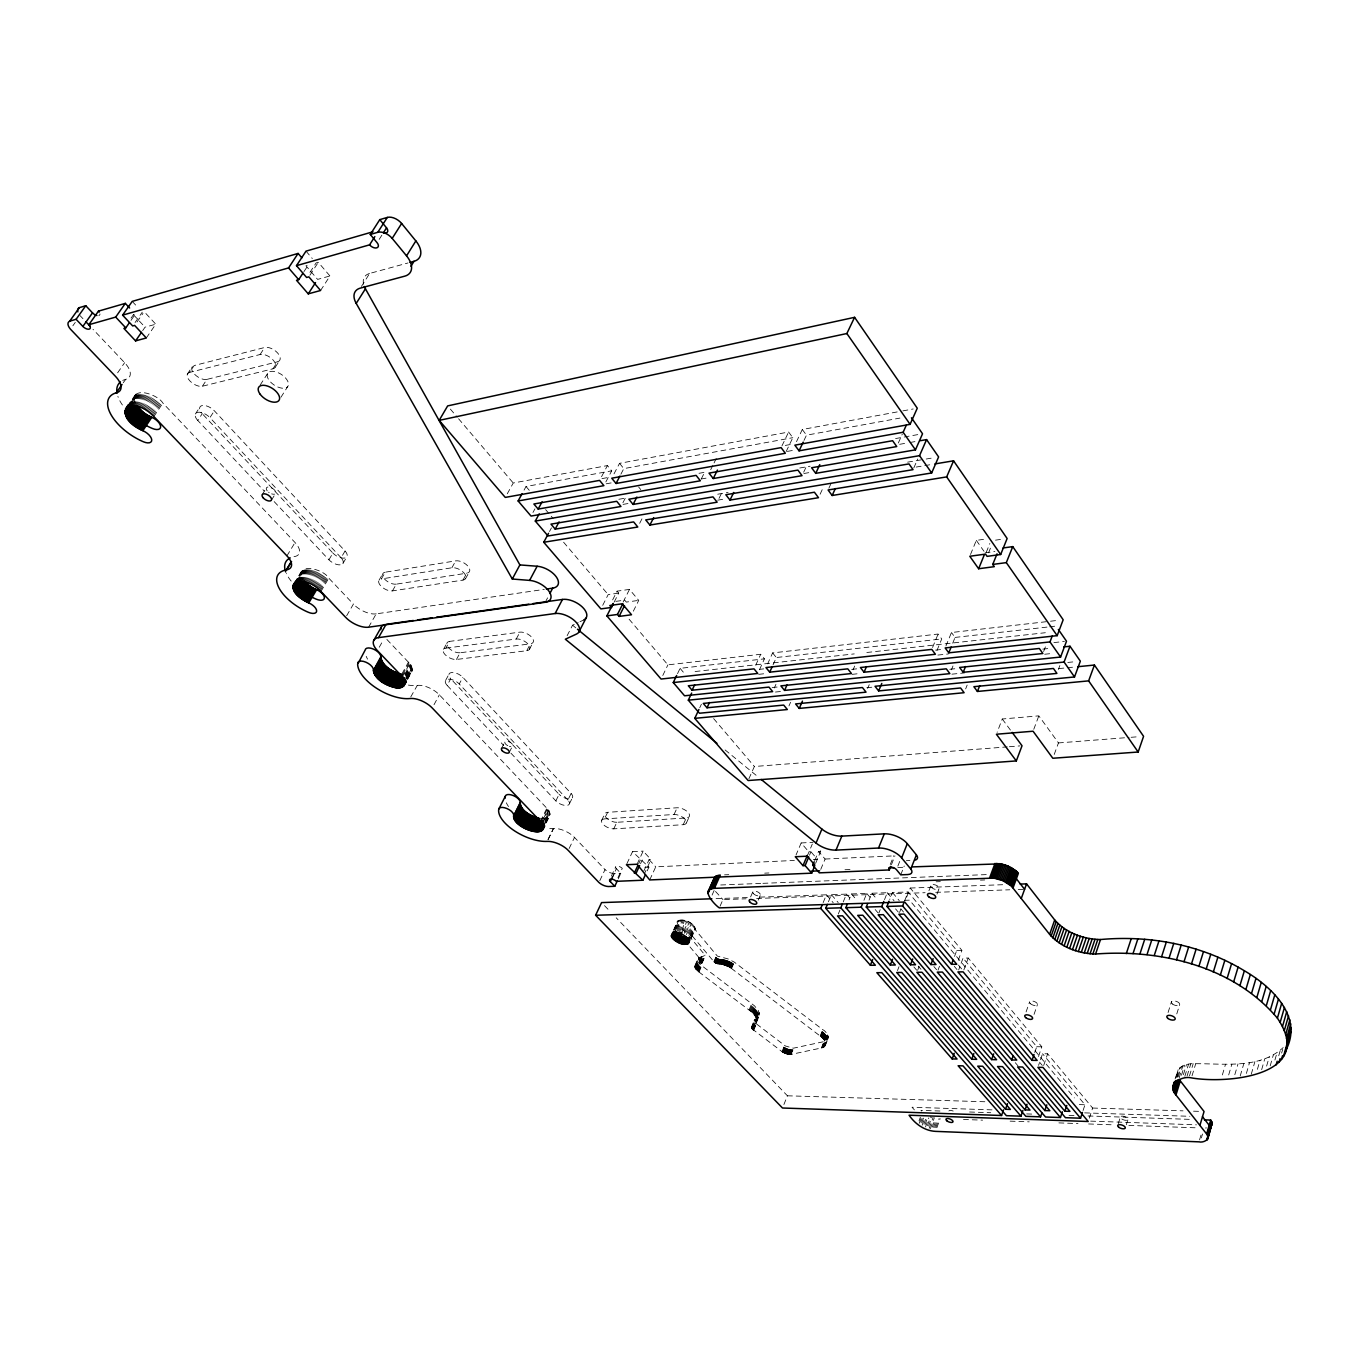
<?xml version="1.0" encoding="UTF-8"?>
<svg xmlns="http://www.w3.org/2000/svg" width="1359" height="1359" viewBox="0 0 1359 1359"><rect width="100%" height="100%" fill="white"/><g stroke="black" fill="none" stroke-linecap="round" stroke-linejoin="round"><path stroke-width="0.75" stroke-dasharray="5 3.75" d="M408.38 685.089A34.722 16.682 28.7 0 0 417.06 685.429L417.298 685.395A17.106 8.154 28.1 0 1 439.365 694.823L546.862 808.265C551.448 811.357 550.871 819.426 544.296 818.798M406.086 674.608C413.832 675.185 413.442 665.57 408.413 662.173L386.245 638.781M688.758 935.671L705.032 955.122C702.195 957.619 691.969 958.791 701.771 965.688L754.483 1005.83L758.271 1010.4L759.511 1014.561L758.407 1017.449L754.126 1020.286L754.636 1022.529L785.366 1045.971L793.333 1048.197L823.945 1041.623C831.419 1040.535 827.325 1031.77 822.739 1029.646L734.302 962.121L728.169 958.944L717.382 956.107L695.112 929.556C694.517 922.608 683.033 917.597 677.241 921.402M1177.675 1076.43C1174.516 1066.254 1188.208 1062.993 1195.716 1063.706C1224.493 1063.553 1259.844 1069.057 1283.185 1047.585M135.187 402.842C129.937 385.005 157.729 394.195 162.876 403.062L295.022 542.513A18.347 9.003 30.9 0 1 294.58 556.561L294.325 556.595A36.081 17.616 30.2 0 0 292.865 556.935M677.02 921.912L678.056 925.173L687.399 934.058M689.998 946.934L702.246 961.492C699.375 963.973 689.2 965.145 698.985 972.025L751.833 1012.149L755.621 1016.719L756.878 1020.864L755.774 1023.735L751.561 1026.47L752.02 1028.814L782.818 1052.24L790.785 1054.465L821.414 1047.976C828.888 1046.906 824.76 1038.157 820.173 1036.034L731.55 968.525L725.4 965.366L714.613 962.512L692.275 935.994L691.51 937.014M1274.929 1060.037L1277.001 1052.732M1278.751 1055.756L1280.297 1050.269M1281.622 1053.072L1282.675 1049.42M1266.622 1066.068L1269.238 1056.996M1270.189 1065.898L1273.315 1054.992M1257.398 1069.346L1260.014 1060.309M1261.662 1069.635L1264.787 1058.78M1251.265 1074.222L1254.918 1061.583M1240.206 1075.988L1243.893 1063.401M1246.39 1073.423L1249.533 1062.619M1234.821 1074.697L1237.998 1063.927M1228.689 1074.935L1231.866 1064.199M1199.555 1139.878L1201.322 1133.967M1201.356 1137.925L1202.545 1133.984M1222.37 1074.935L1225.546 1064.216M1189.482 1075.852L1193.185 1063.723M1192.013 1075.835L1195.716 1063.706M1181.464 1075.258L1184.555 1065.167M1183.383 1074.697L1186.475 1064.607M1184.844 1076.294L1188.547 1064.182M1187.086 1076.005L1190.79 1063.876M1175.11 1078.944L1178.168 1069.72M1175.909 1077.568L1177.149 1073.559M1176.52 1076.634L1179 1068.599M1176.962 1077.636L1180.054 1067.579M1178.253 1076.719L1181.345 1066.662M1179.136 1077.942L1182.857 1065.847M1176.775 1013.899L1179.748 1004.352M1168.077 1012.523L1171.492 1001.685M1126.322 1124.725L1127.936 1119.629A4.009 1.733 18.8 0 0 1123.027 1116.181A4.009 1.733 18.8 0 0 1121.617 1118.899A4.009 1.733 18.8 0 0 1127.936 1119.629M1118.287 1123.638L1120.445 1116.843M1089.323 1118.134L1092.619 1108.044L1047.653 1053.803L1042.557 1053.735L1038.565 1065.371M1083.072 1110.524L1084.975 1104.765L1042.557 1053.735M1043.678 1065.473L1047.653 1053.803M1038.48 1056.521L1041.826 1046.787L968.254 958.027L963.055 958.112L958.656 969.952M1034.709 1052.545L1036.73 1046.719L963.055 958.112M1034.029 1014.392L1037.478 1004.488M1026.079 1011.928L1029.544 1002.042M936.861 1127.732L940.156 1118.644M929.182 1128.276L933.14 1117.387M930.405 1128.616L934.363 1117.727M932.274 1127.104L934.924 1119.833M933.48 1127.341L936.113 1120.088M934.652 1127.528L937.285 1120.275M935.773 1127.664L939.069 1118.576M922.132 1125.235L924.783 1117.981M923.882 1124.029L925.887 1118.576M925.02 1124.589L927.687 1117.336M925.53 1126.934L928.843 1117.862M927.399 1125.609L930.711 1116.537M928.605 1126.05L931.917 1116.979M919.024 1120.818L920.366 1117.2M1054.227 754.432L1058.457 742.931L1038.837 715.853L1002.263 718.996L997.132 732.331M919.194 1123.315L921.198 1117.862M920.773 1122.16L922.115 1118.525M921.759 1122.806L923.746 1117.37M963.854 969.901L968.254 958.027M954.511 956.413L956.736 950.485L908.101 891.98L892.455 892.523L889.703 899.488M958.248 960.303L961.934 950.4L910.224 888.039L905.417 900.287M1033.774 729.307L1038.837 715.853M1058.389 669.46L1059.867 665.536M938.016 970.156L939.494 966.232M1043.627 651.539L1045.869 645.627M917.631 970.36L919.109 966.47M937.014 894.103L939.052 888.786A4.366 2.157 21.2 0 0 933.854 884.59A4.366 2.157 21.2 0 0 932.155 887.937A4.366 2.157 21.2 0 0 939.052 888.786M897.501 970.564L898.995 966.691M928.927 890.74L930.983 885.439M899.539 912.484L900.898 909.018M904.686 900.711L908.101 891.98M900.745 874.839L904.245 866.006M823.333 1038.922L825.881 1032.517M823.605 1039.227L826.153 1032.84M823.877 1039.55L826.425 1033.163M824.115 1039.873L826.663 1033.486M824.335 1040.196L826.884 1033.808M821.414 1047.976L823.945 1041.623M824.556 1040.518L827.104 1034.131M821.77 1047.891L824.301 1041.538M824.743 1040.824L827.291 1034.437M822.127 1047.789L827.478 1034.76M822.773 1047.585L827.631 1035.065M965.654 688.894L967.166 685.072M823.078 1047.449L827.784 1035.371M823.367 1047.33L827.903 1035.677M823.639 1047.177L828.107 1036.254M824.132 1046.872L828.226 1036.832M824.573 1046.515L828.277 1037.393M825.236 1045.717L828.226 1038.174M878.831 913.078L880.207 909.63M884.505 899.658L887.274 892.71L871.832 893.237L869.047 900.151M897.857 866.108L900.66 859.041M820.173 1036.034L822.739 1029.646M820.581 1036.339L823.129 1029.952M820.972 1036.662L823.52 1030.275M821.346 1036.985L823.911 1030.598M890.247 864.545L893.78 855.711M821.719 1037.308L824.267 1030.903M822.076 1037.63L824.624 1031.226M822.399 1037.953L824.964 1031.549M891.436 864.647L894.952 855.83M822.722 1038.276L825.287 1031.872M823.044 1038.599L825.592 1032.194M863.933 900.321L866.719 893.424L851.464 893.95L849.069 899.828M783.905 1104.527L787.422 1095.796L616.205 917.801M951.436 669.8L952.982 665.978M786.08 1053.769L788.628 1047.517M786.368 1053.871L788.916 1047.602M786.657 1053.955L789.205 1047.704M786.946 1054.04L789.494 1047.772M787.235 1054.125L789.783 1047.857M787.507 1054.193L790.055 1047.925M787.795 1054.244L790.343 1047.993M788.067 1054.312L790.615 1048.044M788.611 1054.397L790.887 1048.095M788.883 1054.431L791.431 1048.163M789.137 1054.465L791.685 1048.197M789.392 1054.482L791.94 1048.214M789.647 1054.499L792.433 1048.231M790.123 1054.499L792.671 1048.231M790.343 1054.499L792.892 1048.231M790.564 1054.482L793.333 1048.197M790.989 1054.431L793.724 1048.129M945.932 646.001L951.453 632.513L1048.435 621.454M782.104 1051.764L784.449 1045.343M838.316 913.978L839.913 910.088M843.226 901.951L846.419 894.12L831.368 894.647L828.158 902.444M782.342 1051.917L784.89 1045.666M782.58 1052.087L785.128 1045.818M986.243 552.349L989.845 543.481M782.818 1052.24L785.366 1045.971M783.073 1052.393L785.621 1046.124M783.328 1052.529L785.876 1046.277M783.582 1052.681L786.131 1046.413M783.837 1052.817L786.402 1046.566M784.109 1052.953L786.674 1046.702M784.381 1053.089L786.946 1046.821M784.67 1053.208L787.218 1046.957M988.537 552.824L991.424 545.74M784.941 1053.344L787.49 1047.076M785.23 1053.463L787.778 1047.194M785.519 1053.565L788.067 1047.313M785.791 1053.667L788.339 1047.415M952.71 643.198L955.054 637.422L951.453 632.513M936.997 650.434L941.719 638.934L938.101 634.041L772.625 652.915L767.631 663.888M970.513 554.489L976.34 540.372L986.141 538.996M932.563 647.479L938.101 634.041M823.163 902.597L826.374 894.817L756.385 897.246M754.891 1015.598L757.541 1009.278M755.281 1016.158L757.931 1009.839M751.374 1027.319L754.551 1019.811M755.621 1016.719L758.271 1010.4M751.493 1027.88L754.924 1019.573M755.927 1017.279L758.56 1010.96M751.629 1028.185L755.23 1019.454M751.799 1028.491L755.808 1019.182M756.182 1017.823L758.832 1011.504M752.02 1028.814L755.91 1019.148M756.402 1018.35L759.035 1012.047M759.222 1012.574L752.274 1029.12L759.358 1013.084M752.733 1029.612L759.443 1013.593M752.903 1029.765L759.494 1014.086M753.09 1029.935L759.511 1014.561M753.464 1030.241L755.893 1023.82M756.063 1023.378L759.392 1015.462M753.667 1030.394L756.284 1024.125M820.751 869.403L825.083 859.041L818.56 851.413L814.211 861.776M749.828 1010.433L752.495 1004.114M750.525 1011.011L753.192 1004.675M751.187 1011.572L753.854 1005.252M751.833 1012.149L754.483 1005.83M752.427 1012.727L755.077 1006.407M752.988 1013.304L755.638 1006.985M815.604 863.407L820.683 851.295L818.135 848.305M753.532 1013.882L756.182 1007.563M754.024 1014.46L756.674 1008.14M754.483 1015.02L757.133 1008.701M807.178 856.187L812.308 844.058M809.488 855.219L810.932 851.77L808.826 851.872L801.164 842.954L796.017 855.032M749.098 1009.873L751.765 1003.554M867.637 688.418L869.233 684.698M728.985 966.945L731.737 960.541M729.324 967.132L732.076 960.728M758.186 900.168L760.344 895.139M729.664 967.319L732.416 960.915M729.987 967.523L732.739 961.102M730.31 967.71L733.062 961.306M730.632 967.914L733.384 961.492M730.938 968.118L733.707 961.696M731.244 968.321L734.013 961.9M731.55 968.525L734.302 962.121M722.122 964.414L724.891 958.01M722.478 964.482L725.247 958.078M722.835 964.584L725.604 958.163M723.192 964.669L725.961 958.265M723.566 964.771L726.335 958.35M723.922 964.873L726.691 958.469M724.296 964.992L727.065 958.571M724.67 965.111L727.439 958.69M725.027 965.23L727.795 958.808M725.4 965.366L728.169 958.944M725.774 965.502L728.526 959.08M853.078 669.8L854.692 666.063M726.131 965.637L728.9 959.216M726.504 965.79L729.256 959.369M726.861 965.943L729.63 959.522M727.218 966.096L729.987 959.675M727.575 966.249L730.344 959.845M727.931 966.419L730.7 960.015M728.288 966.589L731.057 960.184M728.628 966.776L731.397 960.354M715.106 962.851L717.875 956.447M715.361 963.004L718.147 956.6M715.632 963.157L718.418 956.753M715.921 963.293L718.707 956.889M716.21 963.429L718.996 957.025M716.516 963.548L719.285 957.144M716.805 963.65L719.591 957.246M717.11 963.735L719.879 957.348M717.399 963.82L720.185 957.416M717.688 963.888L720.474 957.483M717.977 963.939L720.746 957.534M718.248 963.973L721.034 957.568M718.52 963.99L721.289 957.585M719.064 964.007L721.833 957.602M719.387 964.024L722.156 957.619M719.709 964.041L722.478 957.636M720.032 964.075L722.818 957.67M720.372 964.109L723.141 957.704M720.712 964.16L723.481 957.755M721.068 964.211L723.837 957.806M721.408 964.278L724.177 957.857M750.61 896.906L752.784 891.878M721.765 964.329L724.534 957.925M713.832 961.781L716.618 955.394M714.188 962.155L716.771 955.564M714.392 962.325L717.161 955.938M714.613 962.512L717.382 956.107M714.851 962.682L717.62 956.277M696.403 969.596L702.042 956.889M696.623 969.867L699.409 963.531M699.63 963.242L702.416 956.872M696.878 970.139L699.647 963.803M697.133 970.411L699.919 964.075M700.004 963.242L702.79 956.872M700.378 963.242L703.164 956.889M697.422 970.683L700.191 964.346M697.711 970.955L700.48 964.618M701.159 963.259L703.945 956.889M697.999 971.226L700.785 964.89M701.397 963.259L705.032 955.122M698.322 971.498L701.091 965.162M701.822 963.191L705.151 955.309M702.144 963.055L705.304 955.649M698.645 971.753L701.431 965.417M698.985 972.025L701.771 965.688M720.049 906.215L722.954 899.607L746.108 898.809M694.959 965.62L698.084 958.503M694.891 966.504L698.713 957.874M694.976 966.979L699.121 957.602M913.826 467.87L917.733 458.985M695.128 967.489L699.596 957.382M695.213 967.744L699.851 957.28M695.468 968.254L700.123 957.195M695.621 968.525L700.717 957.042M695.791 968.78L701.04 956.991M695.978 969.052L701.363 956.94M696.182 969.324L701.703 956.906M688.962 934.143L693.056 924.918M689.676 934.856L693.769 925.649M690.27 935.587L694.364 926.362M690.729 936.283L694.806 927.076M691.035 936.98L695.128 927.772M691.204 937.625L695.281 928.418M691.221 938.237L695.298 929.029M712.099 895.071L714.29 890.111M681.895 932.393L686.958 921.215M684.002 930.915L688.113 921.708M684.307 933.327L689.234 922.251M686.21 932.087L690.321 922.863M686.397 934.584L691.323 923.525M788.967 705.916L790.581 702.28M688.147 933.429L692.241 924.205M675.1 929.964L679.534 920.094M676.272 929.182L680.4 919.992M677.037 929.573L681.352 919.975M677.445 931.085L682.388 920.043M678.549 931.255L683.492 920.213M679.568 931.662L684.63 920.468M898.333 443L902.308 434.099M748.894 778.758L754.381 766.493L1007.291 746.889M681.674 930.015L685.785 920.807M673.639 929.828L677.614 920.943M674.013 929.777L678.124 920.587M674.642 929.488L678.77 920.298M774.307 687.977L775.938 684.341M773.033 664.84L776.346 657.518L941.719 638.934M686.414 822.942L689.489 816.198M759.443 669.8L764.438 658.86L760.717 654.274L667.915 664.857L628.911 618.991M755.689 665.214L760.717 654.274M683.203 824.709L686.295 817.965A8.46 4.094 24.7 0 0 688.147 812.461A8.46 4.094 24.7 0 0 677.156 807.756L607.66 812.308L604.483 818.899A8.273 3.89 25.4 0 0 603.005 824.25A8.273 3.89 25.4 0 0 613.724 828.854L683.203 824.709A8.477 4.077 24.6 0 0 685.038 819.205A8.477 4.077 24.6 0 0 674.03 814.5L604.483 818.899M647.19 870.881L648.923 867.161L632.53 851.651L626.414 864.732M674.03 814.5L677.156 807.756M828.871 488.238L831.266 483.04M649.704 879.936L655.734 866.838L794.352 860.451M643.877 870.881L649.075 859.652L650.978 859.551L644.913 872.665M820.106 494.251L823.299 487.337M637.048 864.239L643.164 851.108L650.978 859.551M638.628 863.814L640.361 860.077M640.514 863.712L642.246 859.975M803.679 472.202L806.94 465.288M617.954 877.625L622.286 868.384A3.992 1.818 25 0 0 617.105 866.159A3.992 1.818 25 0 0 616.374 868.656L612.026 877.88M618.226 878.899L620.808 873.378L616.374 868.656M699.749 707.75L701.397 704.217M611.312 876.181L615.661 866.94M612.671 877.319L614.404 873.633L620.808 873.378M599.812 880.649L605.027 869.624L574.5 837.433A16.053 7.356 25.7 0 0 553.623 828.48L553.368 828.497A32.531 15.034 26.2 0 1 546.675 828.158M613.724 828.854L616.867 822.28L686.295 817.965M804.001 440.401L806.482 435.186L899.947 418.079M786.165 451.545L792.807 437.683L788.611 432.026L619.551 463.334L612.705 476.346M796.493 441.675L802.303 429.495L900.847 411.25M601.527 820.632L604.687 814.058M781.952 445.888L788.611 432.026M677.529 673.673L680.078 668.339L764.438 658.86M662.784 675.491L667.915 664.857M569.115 848.526L574.5 837.433M547.932 839.556L553.368 828.497M548.17 839.539L553.623 828.48M510.916 753.158L555.848 800.893A8.307 3.89 26 0 0 566.584 805.479A8.307 3.89 26 0 0 567.909 800.043L571.137 793.469L462.841 677.326A8.715 4.247 28 0 0 451.63 672.518A8.715 4.247 28 0 0 450.729 678.753L447.145 685.395L503.662 745.445M719.013 498.413L721.799 492.722M569.455 803.713L572.683 797.155M545.197 821.974L547.014 818.271M555.848 800.893L559.093 794.336L450.729 678.753M545.316 822.552L549.885 813.294M545.418 823.112L550.004 813.854M545.808 823.027L550.038 814.415M546.267 822.841L549.919 815.434M540.406 821.261L546.862 808.265M541.001 821.906L547.439 808.911M543.362 818.831L547.966 809.556M542.003 823.18L548.441 810.202M543.328 821.974L548.849 810.847M545.537 818.882L549.206 811.476M544.908 821.363L549.495 812.087M543.311 825.677L549.732 812.699M701.312 478.895L705.1 471.301M710.689 469.721L713.22 464.642M714.07 462.943L716.584 457.864M633.345 611.176L638.73 600.389L629.489 589.398L617.071 591.165L611.618 601.918M623.135 602.003L629.489 589.398M614.183 602.071L618.719 593.119L617.071 591.165M602.716 605.316L608.169 594.613L618.719 593.119M639.681 523.317L642.501 517.779M567.128 635.723L572.547 625.208L578.153 622.592M509.217 752.461L512.632 745.836M501.454 748.554L504.868 741.929M622.898 502.779L626.72 495.389M526.765 650.706L530.367 643.843A9.105 4.655 27.7 0 0 531.641 637.15A9.105 4.655 27.7 0 0 519.902 632.139L449.591 641.397L445.905 648.124A8.918 4.4 28.3 0 0 445.022 654.579A8.918 4.4 28.3 0 0 456.454 659.472L526.765 650.706A9.122 4.638 27.7 0 0 528.022 644.03A9.122 4.638 27.7 0 0 516.267 639.019L445.905 648.124M529.314 649.517L532.915 642.637M620.893 474.189L623.815 468.617L792.807 437.683M605.842 481.952L611.703 470.826L607.422 465.576L513.243 483.006L507.264 493.81M545.265 602.275L548.051 596.975M601.544 476.686L607.422 465.576M516.267 639.019L519.902 632.139M549.512 531.505L551.431 527.904M567.909 800.043L459.274 683.985L462.841 677.326M445.684 680.281L449.285 673.622M434.014 704.709L439.365 694.823M532.983 512.462L534.936 508.861M456.454 659.472L460.089 652.762L530.367 643.843M443.527 649.279L447.213 642.569M524.064 490.123L526.035 486.505L611.703 470.826M410.758 696.912L417.298 685.395M407.717 677.428L412.27 669.172M407.411 678.464L412.287 669.783M407.7 678.617L412.253 670.378M407.428 679.687L412.151 670.938M462.96 580.089L466.783 573.175A9.377 4.875 29.1 0 0 467.785 565.99A9.377 4.875 29.1 0 0 455.741 560.859L385.26 572.19L381.369 578.951A9.19 4.604 29.6 0 0 380.741 585.882A9.19 4.604 29.6 0 0 392.462 590.893L462.96 580.089A9.394 4.858 29.1 0 0 463.963 572.92A9.394 4.858 29.1 0 0 451.884 567.773L381.369 578.951M465.491 578.764L469.297 571.85M402.009 673.741L408.413 662.173M402.672 674.472L409.076 662.903M402.349 676.85L409.671 663.634M404.727 674.268L410.214 664.364M405.22 674.998L410.707 665.078M405.645 675.712L411.114 665.808M406.001 676.408L411.488 666.505M405.814 677.716L407.632 674.438M406.307 677.105L411.777 667.201M404.71 681.08L411.998 667.881M406.698 678.43L412.168 668.543M451.884 567.773L455.741 560.859M379.246 647.258L383 640.633M368.595 627.195L376.205 613.86L544.279 589.381M392.462 590.893L396.318 584.149L466.783 573.175M379.025 580.242L382.915 573.481M346.664 615.746L353.408 604.109L328.793 578.153C323.901 568.962 294.699 561.726 302.887 579.036M320.945 591.471L328.793 578.153M274.161 501.607L328.929 559.789A9.258 4.604 30.3 0 0 340.667 564.8A9.258 4.604 30.3 0 0 341.075 557.734L345.05 551.007L214.365 410.826A9.87 5.011 33.1 0 0 202.032 405.577A9.87 5.011 33.1 0 0 202.236 413.697L197.785 420.475L264.071 490.888M342.927 563.492L346.902 556.765M315.713 587.122L323.595 573.804M316.681 587.801L324.563 574.483M317.615 588.498L325.481 575.18M318.499 589.211L326.381 575.893M319.365 589.959L327.23 576.624M320.18 590.706L328.029 577.388M309.478 583.724L317.377 570.423M310.548 584.2L318.448 570.899M311.602 584.71L319.518 571.409M312.655 585.27L320.554 571.952M328.929 559.789L332.904 553.079L202.236 413.697M313.691 585.848L321.59 572.53M314.71 586.476L322.61 573.158M303.193 581.822L311.126 568.521M304.195 582.026L312.128 568.725M305.231 582.264L313.148 568.962M306.268 582.569L314.201 569.268M307.338 582.909L315.254 569.608M308.408 583.3L316.324 569.982M294.24 583.351L302.174 570.084M294.682 582.96L302.632 569.693M295.209 582.603L303.142 569.336M295.769 582.298L303.72 569.03M296.415 582.043L304.348 568.775M297.995 579.58L300.951 574.619M297.094 581.839L305.045 568.572M297.842 581.686L305.775 568.419M298.623 581.584L306.573 568.3M299.456 581.533L307.406 568.249M300.339 581.533L308.272 568.232M301.256 581.567L309.189 568.283M302.208 581.669L310.141 568.385M286.936 555.865L295.022 542.513M271.443 500.18L275.639 493.385M262.185 494.676L266.415 487.881M361.392 286.477L369.631 273.448L407.972 262.966M280.939 397.253L287.598 386.771A12.027 6.404 33.1 0 0 276.692 372.128A12.027 6.404 33.1 0 0 269.218 380.452A12.027 6.404 33.1 0 0 287.598 386.771M379.178 239.405L382.338 234.444M320.588 290.503L329.948 275.979L318.295 262.321L316.086 262.95L308.731 274.229M260.164 385.056L268.046 372.842M272.972 368.799L277.474 361.8A10.328 5.538 33.5 0 0 277.627 353A10.328 5.538 33.5 0 0 264.665 347.496L194.15 365.554L189.564 372.417A10.125 5.198 33.6 0 0 189.818 380.86A10.125 5.198 33.6 0 0 202.406 386.228L272.972 368.799A10.362 5.521 33.4 0 0 273.091 360.016A10.362 5.521 33.4 0 0 260.113 354.512L189.564 372.417M275.384 367.049L279.903 360.033M309.886 275.231L318.295 262.321M260.113 354.512L264.665 347.496M303.957 271.63L308.153 265.192L305.962 265.803L317.615 279.393L329.948 275.979M341.075 557.734L209.915 417.621L214.365 410.826M195.373 413.985L199.841 407.207M202.406 386.228L206.925 379.382L277.474 361.8M187.338 374.116L191.925 367.27M150.153 413.204L159.19 399.716M151.138 414.002L160.175 400.531M152.089 414.835L161.126 401.347M153.006 415.684L162.027 402.196M153.856 416.534L162.876 403.062M144.767 409.637L153.839 396.165M145.889 410.282L154.943 396.811M146.976 410.962L156.047 397.491M148.063 411.675L157.117 398.204M149.116 412.423L158.171 398.951M137.989 406.783L147.078 393.329M139.094 407.139L148.199 393.668M140.215 407.53L149.32 394.076M141.353 407.989L150.441 394.518M142.491 408.498L151.579 395.027M143.629 409.042L152.718 395.571M130.124 406.018L139.23 392.598M130.957 405.916L140.079 392.479M131.857 405.865L140.962 392.428M132.791 405.865L141.897 392.428M133.76 405.933L142.865 392.496M134.779 406.069L143.884 392.615M135.815 406.239L144.92 392.802M136.885 406.494L145.991 393.04M127.423 406.171L135.883 393.991M128.442 405.339L136.427 393.6M127.916 406.698L137.038 393.261M130.566 403.062L133.98 398.034M128.595 406.409L137.718 392.989M129.326 406.188L138.448 392.768M131.823 402.893L134.082 399.546M123.21 382.745L125.758 379.331A19.994 9.955 34.3 0 0 124.62 362.683L93.007 329.303M146.313 337.966L155.775 324.206L144.173 311.653M142.678 330.611L145.039 327.179L155.775 324.206M117.638 372.808L124.62 362.683M135.085 322.508L142.253 312.196M137.021 321.981L142.984 313.385M131.042 318.125L133.437 314.693L135.356 314.167L130.566 321.013M72.859 325.786L75.272 322.406M580.021 621.709L583.758 619.959M125.758 379.331L125.504 379.399A39.224 19.502 33.5 0 0 122.718 380.435M902.903 410.877L913.18 408.974M601.969 478.606L610.276 477.111M785.298 445.429L793.622 443.917M606.216 483.804L612.433 482.683M787.371 451.392L793.622 450.271M699.019 473.306L707.359 471.845M895.598 438.549L918.395 434.506M701.108 479.014L707.359 477.926M899.658 444.308L907.948 442.864M910.02 442.49L916.221 441.403M618.855 499.28L627.145 497.836M799.755 468.006L810.134 466.222M623.034 504.393L629.251 503.323M803.848 473.51L812.138 472.083M717.705 494.217L728.101 492.451M907.608 462.162L924.137 459.359M926.209 459.019L934.465 457.626M717.671 500.18L725.978 498.787M916.17 467.054L932.784 464.285M995.518 540.152L1003.265 539.047M615.882 601.357L624.681 600.151L626.312 602.088L638.73 600.389M985.105 552.875L994.89 551.533M1050.541 621.216L1058.967 620.248M955.054 637.422L1047.585 627.026M1049.692 626.788L1055.994 626.074M695.095 671.533L854.25 653.9M866.838 652.49L1045.36 632.716M759.528 669.341L763.707 668.883M935.553 650.112L941.838 649.432M758.696 674.336L767.122 673.435M937.88 655.072L948.327 653.951M1053.921 642.586L1064.42 641.465M1205.45 1128.021L1206.537 1127.902M851.668 669.375L857.937 668.713M1042.744 649.126L1049.029 648.464M852.076 674.353L860.434 673.469M1044.697 654.24L1053.072 653.373M772.133 687.552L780.491 686.686M949.805 669.274L958.18 668.424M775.462 692.037L781.765 691.391M951.929 674.166L964.584 672.892M1067.8 662.445L1076.175 661.595M866.838 687.722L873.174 687.093M1058.831 668.594L1075.581 666.929M1009.397 746.72L1019.929 745.904M1058.457 742.931L1129.04 737.444M1131.13 737.291L1139.437 736.646M632.53 851.651L643.164 851.108M801.164 842.954L813.039 842.325M818.56 851.413L820.683 851.295M644.829 867.348L648.923 867.161M813.26 859.584L817.455 859.381L810.932 851.77M825.083 859.041L892.846 855.932M906.334 860.706L909.901 860.536M724.551 874.856L728.781 874.669M764.692 873.158L768.922 872.971M844.992 869.743L851.346 869.488M897.823 867.518L906.283 867.161M720.712 884.981L760.819 883.418M762.926 883.333L891.708 878.305M893.814 878.22L988.808 874.516M936.096 881.787L940.326 881.634M980.468 880.139L984.68 879.969M910.224 888.039L1003.282 884.692M716.091 898.639L747.909 897.535M756.623 898.452L925.105 892.693M935.688 892.336L1009.771 889.788M1018.248 889.499L1024.584 889.296M904.313 900.321L909.528 900.151L1074.357 1097.919M956.736 950.485L961.934 950.4M1036.73 1046.719L1041.826 1046.787M787.422 1095.796L985.088 1101.758M1079.318 1104.595L1084.975 1104.765M1092.619 1108.044L1183.026 1110.847M1193.542 1111.186L1201.951 1111.441M992.019 1109.861L912.025 1107.245L914.403 1109.878M1084.652 1112.868L1189.872 1116.3M939.986 1111.016L920.943 1110.371L921.606 1111.067M969.596 1112.002L990.745 1112.715M1026.708 1113.921L1033.044 1114.125M1069.006 1115.331L1075.36 1115.535M1088.049 1115.96L1191.69 1119.425M1090.648 1121.124L1196.481 1124.827M963.48 1119.476L982.574 1120.156M1010.128 1121.141L1029.222 1121.838M1058.899 1122.891L1077.976 1123.57M1088.593 1123.961L1114.023 1124.861M1128.87 1125.405L1196.718 1127.834M541.833 818.73L542.683 818.798M572.547 625.208L575.825 627.892M725.111 749.947L757.931 776.77M604.5 905.638L610.361 911.719M80.079 315.645L82.95 318.669M133.437 314.693L145.039 327.179M649.075 859.652L655.734 866.838M132.231 301.375L137.955 307.559M715.53 891.453L722.954 899.607M826.374 894.817L833.22 902.733M831.368 894.647L838.214 902.563M846.419 894.12L851.872 900.49M851.464 893.95L856.917 900.337M913.894 966.945L916.662 970.173M918.242 966.113L920.994 969.324M306.013 251.143L312.298 258.516M866.719 893.424L872.155 899.828M450.373 409.11L457.219 417.145M458.578 418.759L513.243 483.006M563.594 542.207L608.169 594.613M713.628 718.588L754.381 766.493M875.179 909.545L877.931 912.772M871.832 893.237L877.268 899.675M933.905 966.572L936.606 969.748M1015.275 1062.67L1017.942 1065.83M526.035 486.505L529.891 491.058M545.622 509.625L553.198 518.577M680.078 668.339L685.072 674.234M887.274 892.71L894.052 900.779M900.83 908.848L903.548 912.076M895.564 908.882L898.282 912.093M892.455 892.523L899.233 900.609M954.29 966.334L956.991 969.545M958.418 965.06L962.478 969.918M1039.567 1062.177L1042.268 1065.405M619.551 463.334L623.815 468.617M638.628 486.964L640.735 489.58M772.625 652.915L776.346 657.518M1002.263 718.996L1010.909 730.7M802.303 429.495L806.482 435.186M976.34 540.372L984.001 551.312M948.888 1110.999A3.771 1.58 20.7 0 1 953.186 1111.05M508.521 806.55A32.531 15.034 26.2 0 1 506.346 802.795M367.576 659.132A34.722 16.682 28.7 0 1 366.217 656.346M614.404 873.633A7.967 3.635 25.1 0 1 605.027 869.624M571.137 793.469A8.29 3.907 26 0 1 569.812 798.939A8.29 3.907 26 0 1 559.093 794.336M616.867 822.28A8.256 3.907 25.4 0 1 606.165 817.693A8.256 3.907 25.4 0 1 607.66 812.308M460.089 652.762A8.901 4.417 28.3 0 1 448.674 647.886A8.901 4.417 28.3 0 1 449.591 641.397M447.145 685.395A8.732 4.23 28 0 1 448.028 679.177A8.732 4.23 28 0 1 459.274 683.985M507.841 745.734A4.349 2.072 27 0 1 505.514 741.351A4.349 2.072 27 0 1 512.139 743.951A4.349 2.072 27 0 1 509.387 746.346M376.205 613.86A17.956 8.834 29.6 0 1 353.408 604.109M291.2 581.108A36.081 17.616 30.2 0 1 286.324 573.481M122.412 404.999A39.224 19.502 33.5 0 1 117.876 396.386M99.954 313.912A5.164 2.616 35.1 0 1 98.816 315.543M363.583 284.218A21.88 12.622 33.6 0 1 369.631 273.448M345.05 551.007A9.241 4.621 30.4 0 1 344.625 558.073A9.241 4.621 30.4 0 1 332.904 553.079M396.318 584.149A9.173 4.621 29.6 0 1 384.614 579.138A9.173 4.621 29.6 0 1 385.26 572.19M206.925 379.382A10.108 5.215 33.7 0 1 194.371 374.031A10.108 5.215 33.7 0 1 194.15 365.554M197.785 420.475A9.887 4.994 33 0 1 197.565 412.355A9.887 4.994 33 0 1 209.915 417.621M267.213 490.854A5.368 2.701 31.6 0 1 268.861 487.015A5.368 2.701 31.6 0 1 275.622 491.669A5.368 2.701 31.6 0 1 271.613 493.878M269.167 492.637A5.368 2.701 31.6 0 1 268.606 492.213M753.362 893.593A4.111 1.937 23.4 0 0 760.021 895.53A4.111 1.937 23.4 0 0 756.317 891.368A4.111 1.937 23.4 0 0 753.362 893.593M1030.53 1003.774A4.162 1.937 19.8 0 0 1037.274 1004.947A4.162 1.937 19.8 0 0 1032.738 1001.056A4.162 1.937 19.8 0 0 1030.53 1003.774M1172.511 1004.046A4.383 2.089 18 0 0 1179.595 1004.879A4.383 2.089 18 0 0 1174.516 1000.92A4.383 2.089 18 0 0 1172.511 1004.046"/><path stroke-width="1.5" d="M357.672 663.26A8.715 4.128 28.9 0 1 365.928 662.207A8.715 4.128 28.9 0 1 373.436 670.004C374.812 679.755 385.667 685.106 394.297 687.365L401.584 674.234C392.955 672.009 382.134 666.623 380.826 656.873A8.681 4.162 29 0 0 373.368 649.058A8.681 4.162 29 0 0 365.129 650.146L357.638 664.245A34.841 16.563 28.6 0 0 376.239 688.045A34.841 16.563 28.6 0 0 409.857 698.543L410.095 698.526A17.174 8.103 28.1 0 1 432.23 707.988L540.406 821.261C553.368 841.442 511.647 828.412 513.685 815.536A8.171 3.72 26.4 0 0 506.975 808.571A8.171 3.72 26.4 0 0 498.77 809.149L498.634 809.981A32.65 14.915 26.2 0 0 514.857 831.079A32.65 14.915 26.2 0 0 547.031 841.391L547.269 841.391A16.121 7.288 25.7 0 1 568.215 850.377L598.928 882.484A8.001 3.601 25.1 0 0 608.339 886.527L614.761 886.289L617.36 880.751M532.694 831.215L539.115 818.305C531.437 816.164 520.905 811.646 520.191 802.625A8.137 3.754 26.5 0 0 513.515 795.661A8.137 3.754 26.5 0 0 505.327 796.255L498.77 809.149M889.007 901.221L886.951 906.436L902.631 905.96L951.555 964.329L956.77 964.261L904.737 902.036L719.319 907.88C715.123 905.23 699.46 888.905 714.426 888.344L993.82 878.084L1002.738 880.564L1011.385 886.051L1049.624 934.363C1060.971 947.291 1078.655 953.678 1095.592 954.018C1160.756 949.007 1233.921 966.47 1277.409 1018.18C1316.582 1075.886 1226.752 1084.159 1191.401 1077.874C1181.532 1075.462 1166.192 1084.652 1175.977 1094.997L1206.622 1133.95C1211.311 1139.012 1203.581 1143.072 1198.978 1141.849L935.553 1131.368C924.664 1130.841 915.134 1123.995 909.069 1115.212L1088.219 1121.498L1042.999 1067.41L1037.885 1067.308L1080.558 1118.202L1082.444 1112.443M1286.141 1049.675C1303.451 1016.107 1270.733 986.073 1244.368 970.768C1201.492 944.726 1150.19 935.06 1100.501 939.528C1083.616 939.273 1065.949 932.903 1054.703 919.941L1026.555 883.86L1020.201 884.097M122.055 384.427L116.296 392.819A39.377 19.383 33.4 0 0 110.521 413.765A39.377 19.383 33.4 0 0 141.642 440.996L143.51 441.811A9.734 4.756 33.1 0 0 151.732 439.908A9.734 4.756 33.1 0 0 142.848 430.701C109.705 415.837 129.903 391.817 153.856 416.534L286.936 555.865A18.414 8.935 30.8 0 1 286.562 569.846L286.307 569.88A36.217 17.497 30.1 0 0 278.646 587.258A36.217 17.497 30.1 0 0 306.624 611.533L308.391 612.297A8.969 4.298 30 0 0 316.647 611.057A8.969 4.298 30 0 0 308.782 602.92C276.692 587.683 301.409 570.287 320.945 591.471L345.713 617.394A18.024 8.766 29.5 0 0 368.595 627.195L545.265 602.275A16.682 8.8 28.1 0 0 548.866 591.08A16.682 8.8 28.1 0 0 529.602 580.395L512.292 579.019L356.211 303.397A21.982 12.554 33.4 0 1 360.356 288.108L404.795 276.149A22.593 13.25 34 0 0 406.545 255.849L415.854 240.934L401.635 223.488A11.365 6.761 34.5 0 0 387.315 217.423L379.79 219.631L370.277 234.478L377.089 242.7A5.691 3.33 34.4 0 1 376.732 247.865A5.691 3.33 34.4 0 1 369.58 244.841L296.483 265.668L306.624 277.457L308.833 276.845L320.588 290.503L308.255 293.85L296.5 280.277L298.708 279.665L302.904 273.227M1207.845 1138.723L1212.143 1122.959L1210.733 1120.071L1204.38 1119.85M505.327 796.255L505.191 797.104A32.531 15.034 26.2 0 0 505.174 798.175M1286.497 1038.599L1290.693 1023.786M1281.486 1059.374L1282.522 1055.705M1286.854 1042.421L1291.05 1027.642M1283.508 1056.317L1287.143 1043.457M1285.053 1053.089L1290.914 1031.362M1284.306 1030.632L1288.536 1015.785M1276.152 1064.878L1277.188 1061.226M1285.648 1034.658L1289.861 1019.828M1279.04 1062.228L1280.076 1058.576M1280.178 1022.376L1284.442 1007.495M1282.488 1026.538L1286.735 1011.674M1274.164 1013.967L1278.462 999.069M1277.409 1018.18L1281.673 1003.299M1270.478 1009.771L1274.793 994.856M1261.815 1001.43L1266.18 986.515M1266.35 1005.575L1270.682 990.66M1256.871 997.353L1261.254 982.438M1207.556 1135.428L1211.667 1121.549M1206.605 1140.252L1211.956 1122.262M1207.132 1139.793L1211.226 1125.931L1210.054 1126.815M1207.539 1139.267L1212.143 1122.959M1251.554 993.344L1255.971 978.429M1245.897 989.454L1250.331 974.539M1206.622 1133.95L1210.733 1120.071M1207.149 1134.697L1211.26 1120.818M1239.901 985.666L1244.368 970.768M1199.895 1125.422L1204.057 1111.509L1179.17 1079.454L1174.872 1093.468M1233.615 982.03L1238.117 967.115M1227.075 978.548L1231.594 963.65M1220.297 975.235L1224.833 960.337M1213.298 972.11L1217.868 957.229M1175.977 1094.997L1180.275 1081M1212.126 1124.267L1211.65 1125.422M1206.146 969.188L1210.75 954.324M1172.919 1086.249L1174.159 1082.24M1172.817 1087.591L1174.669 1081.577M1172.987 1089.001L1175.45 1080.983M1173.361 1090.445L1176.452 1080.439M1174.006 1091.94L1177.692 1079.946M1198.859 966.487L1203.479 951.64M1191.469 964.007L1196.107 949.177M1184.012 961.781L1188.683 946.968M1290.303 1034.946L1287.669 1041.623M1176.537 959.811L1181.226 945.015M1169.063 958.095L1173.768 943.316M1161.622 956.634L1166.362 941.889M1154.267 955.462L1159.023 940.734M1147.013 954.562L1151.803 939.867M1139.929 953.95L1144.72 939.273M1133.015 953.627L1137.823 938.984M1126.305 953.576L1131.147 938.967M1064.861 1111.203L898.86 914.233L904.075 914.08L1069.907 1111.356L1064.861 1111.203L1066.781 1105.445M1041.877 1113.038L1040.586 1116.843L997.523 1066.526L1002.517 1066.628L1045.53 1117.013L1060.445 1117.523L1062.364 1111.798M1095.592 954.018L1100.501 939.528M1044.85 1110.558L878.152 914.811L883.299 914.658L1049.828 1110.711L1044.85 1110.558L1046.787 1104.833M1090.071 953.797L1094.997 939.324M1092.874 953.984L1097.783 939.511M1081.305 952.336L1086.249 937.88M1084.278 952.965L1089.205 938.508M1087.2 953.457L1092.126 938.984M1075.394 950.654L1080.354 936.215M1003.52 1109.878L1001.566 1115.501L958.129 1065.762L963.004 1065.864L1006.39 1115.671L1020.966 1116.164L1022.902 1110.507M1078.35 951.555L1083.293 937.115M1025.077 1109.912L857.699 915.371L862.795 915.236L1030.003 1110.065L1025.077 1109.912L1027.03 1104.238M1069.618 948.463L1074.595 934.041M698.917 709.517L694.772 718.35L748.113 780.525L1016.311 760.921L996.385 734.234L1033.061 731.227L1052.817 758.254L1138.162 752.02L1143.582 736.323L1094.42 665.044L1077.67 666.725M1032.025 1060.326L957.925 971.923L963.123 971.872L1037.155 1060.411L1032.025 1060.326L1034.046 1054.499M1072.489 949.618L1077.449 935.196M1005.541 1109.284L837.518 915.932L842.546 915.796L1010.4 1109.437L1005.541 1109.284L1007.495 1103.644M1064.148 945.83L1069.142 931.425M1066.832 947.206L1071.826 932.784M1056.86 941.243L1061.889 926.838M1059.137 942.84L1064.165 928.435M1061.566 944.386L1066.577 929.981M1051.119 936.13L1056.181 921.708M1052.834 937.863L1057.897 923.457M1011.691 1059.969L937.268 972.127L942.416 972.076L1016.753 1060.054L1011.691 1059.969L1013.05 1056.113M1054.754 939.579L1059.799 925.173M1049.624 934.363L1054.703 919.941M991.611 1059.612L916.883 972.314L921.946 972.263L996.606 1059.714L991.611 1059.612L993.65 1053.871M971.77 1059.273L896.736 972.5L901.747 972.466L976.713 1059.357L971.77 1059.273L973.825 1053.565M1021.305 898.367L1026.555 883.86M1010.383 885.168L1015.717 870.643L1008.106 866.057L1000.666 863.814L912.619 866.889M1011.385 886.051L1016.702 871.527L1015.717 870.643M1012.268 886.951L1017.585 872.444L1016.702 871.527M1013.05 887.869L1018.367 873.361L1017.585 872.444M1138.162 752.02L1088.627 680.876L1094.42 665.044M952.166 1058.933L876.861 972.687L881.804 972.653L957.042 1059.018L952.166 1058.933L954.239 1053.259M1004.165 881.21L1009.516 866.702M1005.558 881.923L1010.892 867.399M1006.866 882.671L1012.217 868.146M1008.123 883.469L1013.457 868.945M1009.295 884.301L1014.629 869.777M998.287 879.001L1003.655 864.494M999.799 879.46L1005.15 864.953M1088.627 680.876L977.41 691.459L973.876 686.686L1074.51 676.952L1080.354 661.17L1069.992 646.238L1063.706 646.918M1001.277 879.986L1006.645 865.462M1002.738 880.564L1008.106 866.057M990.983 877.863L996.368 863.373M992.376 877.931L997.761 863.441M993.82 878.084L999.205 863.594M995.298 878.305L1000.666 863.814M996.793 878.61L1002.161 864.12M1074.51 676.952L1064.08 662.054L1069.992 646.238M951.555 964.329L953.033 960.371M989.641 877.863L995.043 863.39M1064.08 662.054L963.208 672.28L959.624 667.456L1060.581 657.043L1066.509 641.227L1058.338 629.438M1016.311 760.921L1022.036 745.751L1012.149 732.382M886.951 906.436L936.011 964.516L930.881 964.567L933.106 958.673M1060.581 657.043L1049.98 641.924L948.786 652.83L945.151 647.937L1057.166 635.655L1063.18 619.772L1012.744 546.624L1003.078 547.966M1049.98 641.924L1052.24 635.978M867.671 903.599L866.278 907.065L915.541 964.754L910.462 964.805L912.704 958.961M847.472 903.752L845.876 907.676L895.309 964.992L890.298 965.043L892.557 959.233M902.631 905.96L903.99 902.461M977.41 691.459L979.686 685.7M827.342 904.398L825.745 908.288L875.349 965.23L870.389 965.281L872.665 959.505M814.211 861.776L812.75 865.241L819.307 872.852L889.313 869.947A4.4 2.174 21.8 0 1 890.723 867.195A4.4 2.174 21.8 0 1 896.447 869.658L900.745 874.839L907.897 874.55A8.834 4.383 21.7 0 0 910.802 869.047L916.391 854.845L907.285 843.684A17.633 8.85 21.9 0 0 884.284 833.848L841.833 836.108A17.514 8.783 22.8 0 1 821.906 829.092L761.21 779.454M930.881 964.567L881.753 906.589L883.826 901.391M910.802 869.047L901.646 857.92L907.285 843.684M963.208 672.28L965.519 666.522M889.313 869.947L890.723 866.413M910.462 964.805L861.147 907.217L862.54 903.769M1057.166 635.655L1006.323 562.626L1012.744 546.624M934.856 463.929L953.559 460.82L1007.138 538.504L1000.683 554.506L987.093 556.358L985.513 554.115L969.782 556.256L978.633 568.741L994.312 566.669L992.749 564.427L997.047 553.809M394.297 687.365C403.011 691.238 409.093 680.825 401.092 675.389L377.377 650.57A17.752 8.579 28.9 0 1 378.532 637.643L555.135 613.521A16.444 8.596 27.4 0 1 575.095 621.216A16.444 8.596 27.4 0 1 576.539 634.041L565.327 639.223L816.029 843.056A17.582 8.715 22.8 0 0 836.006 850.105L878.543 848.033L884.284 833.848M978.633 568.741L984.375 554.642M890.298 965.043L840.813 907.829L842.41 903.922M948.786 652.83L951.147 647.054M870.389 965.281L820.751 908.441L822.348 904.55M836.006 850.105L841.833 836.108M645.474 874.618L642.875 880.224L626.414 864.732L637.048 864.239L649.704 879.936L811.68 873.174L814.568 866.278M811.68 873.174L805.106 865.581L802.999 865.666L807.365 855.321M805.106 865.581L808.758 856.951M878.627 690.916L875.009 686.278L1053.429 668.458L1056.911 673.401L878.627 690.916L881.787 683.441M816.029 843.056L821.906 829.092M920.366 440.69L926.583 439.603L938.61 456.913L931.662 472.966L828.073 489.987L832.15 495.491L946.662 476.907L953.559 460.82M864.069 672.229L1042.88 653.509L1039.329 648.481L860.4 667.507L864.069 672.229L866.464 666.589M911.447 417.774L922.54 433.776L915.456 449.846L811.595 467.751L815.74 473.34L919.533 455.673L926.583 439.603M799.228 708.413L964.126 692.716L960.592 687.977L795.576 703.928L799.228 708.413L802.456 701.125M684.392 944.165L688.011 937.778L685.157 944.216C679.364 945.439 664.517 934.686 675.593 932.852C681.284 931.255 696.352 942.755 685.157 944.216M708.107 891.487L714.698 877.082L707.886 892.829M709.313 889.873L716.55 875.791L710.655 889.092M707.937 893.543L715.836 876.164M685.887 944.216L688.741 937.778M710.621 888.633L713.152 882.959M686.55 944.165L689.421 937.727M711.47 888.786L717.365 875.502M687.178 944.063L690.032 937.625M687.739 943.91L689.879 939.069M688.232 943.707L689.659 940.496M712.371 888.565L718.265 875.281M713.373 888.412L719.251 875.111M714.426 888.344L720.321 875.026M677.597 942.042L681.895 932.393M678.413 942.466L681.284 936.028L680.468 935.604M906.334 425.112L903.14 432.264L799.058 450.831L794.845 445.157L910.088 424.348L917.274 408.21L854.59 317.327L447.655 405.899L439.178 420.373L505.276 497.411L599.591 480.39L603.906 485.656L518.119 500.961L531.029 516.063L616.731 501.301L620.978 506.482L535.293 521.075L548.034 535.973L633.617 521.907L637.796 527.02L543.753 542.275L600.882 608.9L611.465 607.456L613.283 603.872M679.279 942.84L682.15 936.402L687.246 937.727M680.146 943.163L683.016 936.742M681.029 943.452L683.883 937.031M681.895 943.707L684.749 937.268M682.745 943.91L685.615 937.472M683.577 944.063L686.448 937.625M671.805 937.302L674.268 931.798M672.297 938.016L675.593 930.677M672.926 938.729L676.204 931.408M784.568 690.406L949.873 673.639L946.289 668.832L780.864 685.87L784.568 690.406L787.014 684.936M673.673 939.46L676.952 932.121M674.523 940.156L677.801 932.818M675.474 940.836L678.753 933.497M676.493 941.464L680.587 932.291M671.244 935.96L672.875 932.274M671.448 936.623L673.911 931.102M769.704 672.161L935.417 654.274L931.781 649.398L765.949 667.558L769.704 672.161L772.201 666.674M832.15 495.491L835.343 488.544M634.279 873.141L637.762 865.666M636.182 873.056L639.647 865.581M815.74 473.34L819.783 464.659M707.003 707.784L866.057 692.156L862.421 687.518L703.299 703.418L707.003 707.784L709.5 702.45M1001.566 1115.501L782.495 1108.01L595.616 915.253L601.578 902.597L711.861 898.775M614.761 886.289L610.293 881.583L612.026 877.88M692.088 690.219L851.464 673.537L847.778 668.849L688.317 685.785L692.088 690.219L694.619 684.868M694.772 718.35L787.354 709.534L783.701 705.083L699.46 713.237L688.317 700.174L691.663 693.073M799.058 450.831L803.186 442.134M439.178 420.373L846.861 333.533L854.59 317.327M688.317 700.174L772.659 691.612L768.956 687.093L684.562 695.791L673.266 682.558L676.68 675.457M714.29 877.625L713.985 881.057M730.004 500.078L913.044 469.653L909.001 463.912L725.825 494.727L730.004 500.078L733.707 492.468M540.627 831.215L544.279 823.826M541.188 830.978L543.923 825.44M541.697 830.723L544.432 825.168M542.139 830.417L544.364 826.374M542.87 829.703L544.704 826M533.628 831.402L540.033 818.492M534.529 831.538L540.033 820.479M535.429 831.64L540.916 820.581M536.278 831.708L541.765 820.632M537.111 831.725L542.598 820.666M537.892 831.708L542.462 822.484M713.237 478.538L896.753 446.567L892.625 440.724L709.007 473.119L713.237 478.538L717.433 470.078M538.64 831.64L543.209 822.416M539.353 831.538L543.005 824.149M540.016 831.385L543.668 824.013M526.884 829.313L533.323 816.419M527.853 829.72L534.291 816.827M528.838 830.094L535.259 817.201M529.806 830.417L536.227 817.54M530.791 830.723L537.196 817.829M531.743 830.978L538.164 818.084M520.497 825.711L526.952 812.835M521.346 826.289L527.785 813.412M522.213 826.867L528.651 813.973M523.113 827.393L529.551 814.517M524.03 827.92L530.469 815.043M524.965 828.412L531.403 815.536M525.916 828.871L532.354 815.995M514.857 820.072L521.346 807.178M515.282 820.7L521.771 807.807M515.757 821.329L522.247 808.452M673.266 682.558L757.778 673.452L754.024 668.866L661.069 679.041L606.878 615.882L617.462 614.472L619.109 616.408L624.511 605.672M516.301 821.974L522.773 809.098M516.879 822.62L523.351 809.743M517.524 823.248L523.996 810.372M518.204 823.877L524.659 811M518.934 824.505L525.389 811.629M519.699 825.117L526.154 812.24M513.617 815.995L520.191 802.625M513.6 816.521L520.106 803.611M513.651 817.065L520.157 804.154M513.77 817.625L520.276 804.732M513.957 818.22L520.446 805.326M514.195 818.814L520.684 805.938M617.462 614.472L622.881 603.736M514.5 819.443L520.99 806.55M649.891 525.05L818.509 497.7L814.415 492.23L645.712 519.919L649.891 525.05L653.662 517.643M606.878 615.882L613.215 603.396M578.798 632.224L586.018 618.124M633.09 504.427L802.048 475.667L797.903 470.095L628.843 499.212L633.09 504.427L636.912 497.003M555.135 613.521L562.473 599.438A16.376 8.664 27.5 0 1 582.365 607.065A16.376 8.664 27.5 0 1 583.758 619.959M616.035 483.481L785.349 453.277L781.119 447.621L611.737 478.198L616.035 483.481L619.925 476.058M549.902 593.458L552.688 588.158A16.614 8.85 28.1 0 0 556.307 576.912A16.614 8.85 28.1 0 0 537.145 566.244L519.885 564.919L365.435 288.804A21.88 12.622 33.6 0 1 364.314 286.494M543.753 542.275L548.543 533.306M555.202 529.127L717.144 502.201L712.982 496.884L550.973 524.132L555.202 529.127L559.076 521.89M529.602 580.395L537.145 566.244M512.292 579.019L519.885 564.919M538.164 509.064L700.361 480.78L696.114 475.378L533.866 504.002L538.164 509.064L542.088 501.811M535.293 521.075L539.2 513.855M518.119 500.961L522.077 493.725M402.332 686.974L405.967 680.4M402.876 686.686L405.594 681.759M403.368 686.363L406.086 681.42M403.793 685.989L405.967 682.286M395.265 687.535L402.536 674.404M396.199 687.654L402.57 676.17M397.117 687.739L402.57 677.886M397.983 687.773L403.436 677.92M398.816 687.756L404.269 677.903M399.614 687.688L404.167 679.483M400.361 687.586L404.914 679.364M401.075 687.433L405.611 679.211M401.72 687.229L405.356 680.655M388.232 685.429L395.52 672.314M389.252 685.853L396.556 672.739M390.288 686.227L397.575 673.113M391.307 686.584L398.595 673.469M392.326 686.89L399.597 673.758M393.329 687.144L400.599 674.03M381.386 681.538L388.725 668.441M382.304 682.184L389.625 669.07M383.238 682.796L390.56 669.681M384.206 683.373L391.511 670.276M385.192 683.934L392.496 670.836M386.194 684.46L393.498 671.363M387.213 684.97L394.501 671.856M376.154 676.663L383.51 663.549M376.749 677.377L384.104 664.279M377.411 678.107L384.767 664.993M378.125 678.821L385.463 665.706M378.872 679.517L386.211 666.403M379.671 680.213L387.009 667.099M380.52 680.876L387.842 667.779M373.419 670.531L380.826 656.873M373.453 671.142L380.843 658.011M373.572 671.788L380.945 658.656M373.742 672.433L381.132 659.319M373.997 673.113L381.369 659.998M374.303 673.809L381.675 660.695M374.676 674.506L382.032 661.391M375.101 675.219L382.474 662.105M375.594 675.933L382.949 662.835M373.64 640.633L381.166 627.348M378.532 637.643L386.075 624.342L413.374 620.485M306.794 601.986L314.608 588.77L316.613 589.704A8.935 4.315 30.1 0 1 324.41 597.841A8.935 4.315 30.1 0 1 316.171 599.132L314.405 598.351A36.081 17.616 30.2 0 1 312.332 597.365M307.847 602.496L315.662 589.279M308.782 602.92L316.613 589.704M300.849 598.266L308.697 585.049L304.705 581.346L296.823 594.562M301.766 598.962L309.614 585.746L308.697 585.049M302.734 599.625L310.582 586.409L309.614 585.746M303.72 600.253L311.551 587.054L310.582 586.409M304.722 600.865L312.553 587.649L314.608 588.77M305.741 601.442L313.572 588.226M296.16 593.798L304.042 580.582M297.536 595.327L305.401 582.111M298.3 596.091L306.166 582.875M299.099 596.822L306.964 583.623M299.965 597.552L307.813 584.353M293.085 585.321L295.073 582.009M292.966 585.899L294.954 582.603M292.915 586.527L295.888 581.567M292.949 587.173L296.908 580.548M293.034 587.835L296.992 581.227M293.204 588.532L298.148 580.276M293.425 589.245L298.368 580.989M293.731 589.993L298.674 581.72M294.088 590.74L300.016 580.82M294.512 591.488L300.441 581.584M295.005 592.252L301.902 580.701M295.549 593.034L302.445 581.465M286.307 569.88L291.319 561.573M286.562 569.846L291.573 561.539M410.945 266.262L414.019 261.302A22.491 13.318 34.1 0 0 415.854 240.934M356.211 303.397L365.435 288.804M406.545 255.849L392.19 238.403L401.635 223.488M383.391 232.797L386.534 227.853L379.79 219.631M369.58 244.841L374.846 236.602M370.277 234.478L377.802 232.304L387.315 217.423M308.255 293.85L315.543 282.604M296.483 265.668L306.013 251.143L372.961 231.777M129.377 322.729L125.792 327.876L123.89 328.402L135.577 340.888L146.313 337.966L134.626 325.413L132.706 325.956L122.599 315.135L288.55 267.927L298.097 253.437L301.868 257.836M139.603 429.138L148.573 415.752L151.8 417.332A9.7 4.79 33.3 0 1 160.634 426.539A9.7 4.79 33.3 0 1 152.412 428.476L150.543 427.66A39.224 19.502 33.5 0 1 146.109 425.435M140.707 429.716L149.694 416.347M141.829 430.259L150.798 416.89M142.848 430.701L151.8 417.332M134.269 425.639L143.273 412.27L136.715 405.458L127.661 418.844M135.288 426.403L144.292 413.034L143.273 412.27M136.325 427.134L145.328 413.765L144.292 413.034M137.395 427.83L146.398 414.461L148.573 415.752M138.499 428.51L147.468 415.141M129.003 420.594L138.057 407.224M129.768 421.477L138.805 408.108M130.583 422.343L139.603 408.974M131.432 423.193L140.453 409.823M132.35 424.025L141.353 410.656M133.284 424.84L142.304 411.471M125.164 413.714L130.855 405.356M125.419 414.529L131.093 406.171M125.724 415.361L132.536 405.339M126.115 416.211L132.91 406.188M126.557 417.077L134.49 405.373M127.083 417.96L135 406.256M128.307 419.71L137.361 406.341M125.521 408.872L128.154 404.982M124.926 410.741L128.476 405.05M124.875 411.437L128.29 406.409M124.909 412.168L129.445 405.475M124.994 412.932L129.547 406.239M135.577 340.888L141.489 332.326M122.599 315.135L132.231 301.375L298.097 253.437M116.296 392.819L116.534 392.768A20.079 9.904 34.1 0 0 115.311 376.171L70.447 329.167A10.328 5.147 35 0 1 69.683 321.183L76.087 319.297L82.865 326.432A5.181 2.599 35 0 0 89.218 329.133A5.181 2.599 35 0 0 88.828 324.733L115.702 317.089L125.334 303.363L129.615 308M88.828 324.733L98.46 311.143L125.334 303.363M82.865 326.432L92.497 312.859L85.77 305.724L79.366 307.644L69.683 321.183M76.087 319.297L85.77 305.724M409.976 262.406L414.019 261.302M546.386 589.076L552.688 588.158M417.587 619.891L432.281 617.818M436.477 617.224L528.872 604.177M533.068 603.583L562.473 599.438M992.749 564.427L1006.323 562.626M619.109 616.408L631.544 614.761L622.235 603.787L609.8 605.502L611.465 607.456M812.75 865.241L814.89 865.139L807.178 856.187L795.287 856.748L802.999 865.666M811.187 871.187L819.647 870.83M889.381 867.874L893.61 867.688M642.875 880.224L616.222 881.328A4.009 1.818 25 0 0 611.023 879.086A4.009 1.818 25 0 0 610.293 881.583M595.616 915.253L820.751 908.441M825.745 908.288L840.813 907.829M845.876 907.676L861.147 907.217M866.278 907.065L881.753 906.589M1040.586 1116.843L1025.841 1116.334L982.642 1066.237L977.716 1066.152L1020.966 1116.164M1080.558 1118.202L1065.456 1117.693L1022.648 1067.019L1017.585 1066.917L1060.445 1117.523M681.284 936.028L682.15 936.402M311.551 587.054L312.553 587.649M145.328 413.765L146.398 414.461M577.456 629.234L716.906 743.237M85.838 321.709L90.136 326.262M115.702 317.089L125.792 327.876M288.55 267.927L298.708 279.665M1202.494 1116.707L1209.187 1125.269M1016.379 878.78L1024.584 889.296M903.14 432.264L915.456 449.846M919.533 455.673L931.662 472.966M846.861 333.533L910.088 424.348M946.662 476.907L1000.683 554.506M916.391 854.845A8.8 4.4 21.7 0 1 915.185 860.128M878.543 848.033A17.701 8.8 21.9 0 1 901.646 857.92M380.775 629.676A17.684 8.647 29 0 1 385.073 624.528M285.713 572.003A36.081 17.616 30.2 0 1 290.231 557.886M117.027 393.142A39.224 19.502 33.5 0 1 120.424 381.93M77.871 311.89A10.294 5.181 35.1 0 1 79.366 307.644M96.88 315.509A5.164 2.616 35.1 0 1 92.497 312.859M98.46 311.143A5.164 2.616 35.1 0 1 99.224 312.094M386.534 227.853A5.657 3.347 34.6 0 1 383.833 233.001M377.802 232.304A11.416 6.727 34.3 0 1 392.19 238.403M1025.671 1017.602A4.179 1.92 19.9 0 0 1032.449 1018.808A4.179 1.92 19.9 0 0 1027.897 1014.918A4.179 1.92 19.9 0 0 1025.671 1017.602M1167.976 1018.469A4.4 2.072 18.1 0 0 1175.076 1019.318A4.4 2.072 18.1 0 0 1169.98 1015.377A4.4 2.072 18.1 0 0 1167.976 1018.469M947.036 1120.954A3.771 1.58 20.7 0 0 952.965 1121.922A3.771 1.58 20.7 0 0 948.429 1118.576A3.771 1.58 20.7 0 0 947.036 1120.954M1118.916 1127.375A4.009 1.733 18.9 0 0 1125.252 1128.123A4.009 1.733 18.9 0 0 1120.309 1124.674A4.009 1.733 18.9 0 0 1118.916 1127.375M749.743 901.968A4.128 1.92 23.4 0 0 756.419 903.922A4.128 1.92 23.4 0 0 752.699 899.743A4.128 1.92 23.4 0 0 749.743 901.968M928.741 896.787A4.383 2.14 21.3 0 0 935.638 897.636A4.383 2.14 21.3 0 0 930.422 893.458A4.383 2.14 21.3 0 0 928.741 896.787M502.252 750.78A4.349 2.072 26.9 0 0 509.064 752.699A4.349 2.072 26.9 0 0 504.699 748.045A4.349 2.072 26.9 0 0 502.252 750.78M260.265 394.382A12.078 6.353 32.9 0 0 278.714 400.752A12.078 6.353 32.9 0 0 267.706 386.126A12.078 6.353 32.9 0 0 260.265 394.382M262.983 497.615A5.385 2.684 31.6 0 0 271.222 500.452A5.385 2.684 31.6 0 0 266.245 494.183A5.385 2.684 31.6 0 0 262.983 497.615"/></g></svg>
